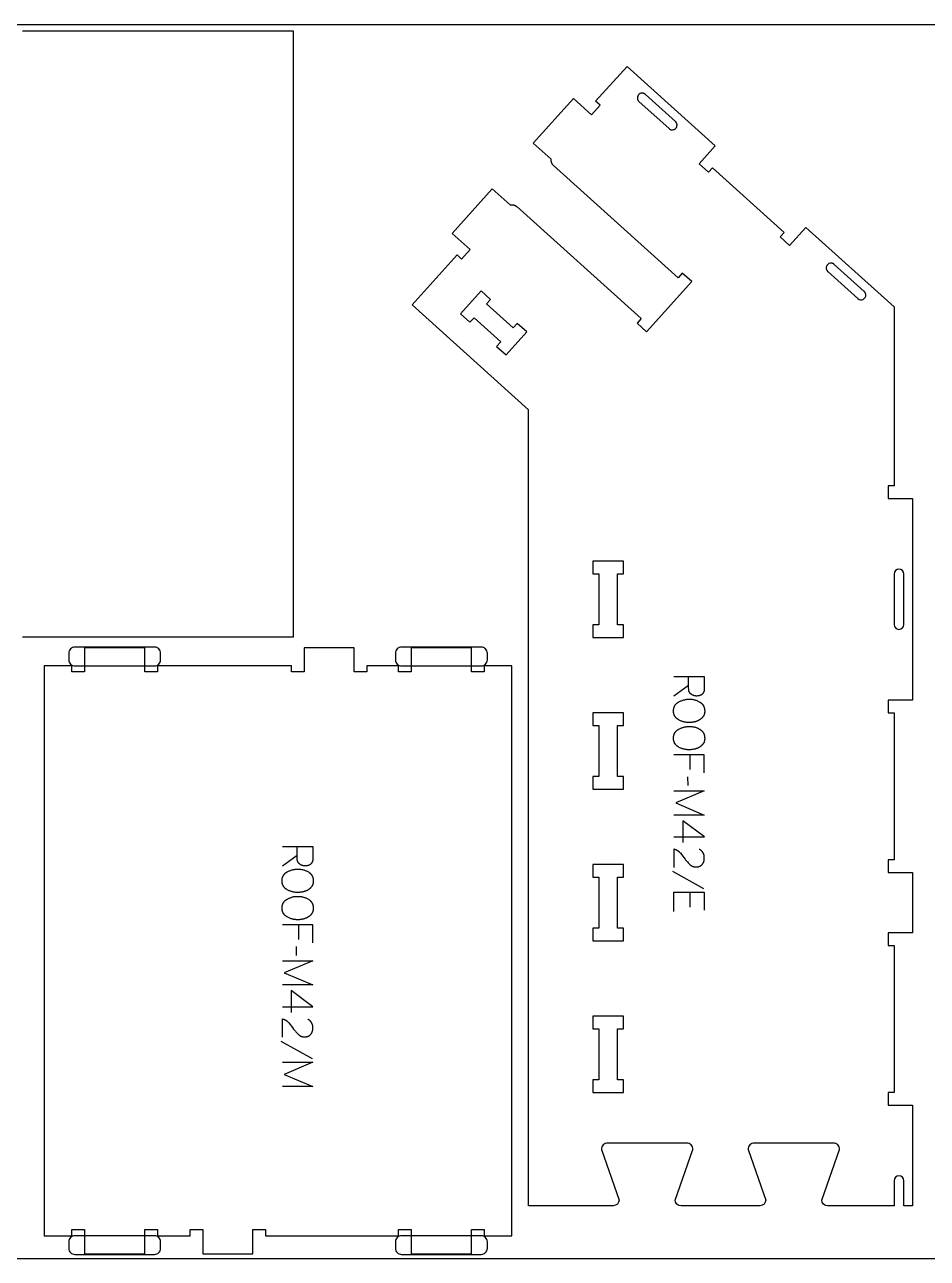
# Model space of a CAD drawing. Extents: x -10701 to -7518, y -84343 to -75479.
# Drawn here: x -8994 to -8102, y -78723 to -77503 of the extents above; entities that cross this region are included whole.
import ezdxf

# ---------------------------------------------------------------- set-up
doc = ezdxf.new("R2010")
doc.units = 0
for name, color, linetype in [('0_SHEET_SPRUCEPLY_2440X122', 1, 'CONTINUOUS'), ('1_ANYTOOL_1MMDEEP_LABELS_S', 2, 'CONTINUOUS'), ('3_ANYTOOL_CUTTHROUGH_INSID', 4, 'CONTINUOUS'), ('4_ANYTOOL_CUTTHROUGH_OUTSI', 5, 'CONTINUOUS'), ('5_ANYTOOL_HALF_MILL_9MM_IN', 3, 'CONTINUOUS')]:
    doc.layers.add(name, color=color, linetype=linetype)

msp = doc.modelspace()

# ---------------------------------------------------------------- linework, layer by layer
at = {"layer": '0_SHEET_SPRUCEPLY_2440X122'}
msp.add_lwpolyline([(-10329.7, -77503), (-10329.7, -78723), (-7889.7, -78723), (-7889.7, -77503)], close=True, dxfattribs=at)
at = {"layer": '1_ANYTOOL_1MMDEEP_LABELS_S'}
for points in [[(-8352.1, -78147.5), (-8322.1, -78147.5), (-8322.1, -78158.9), (-8322.1, -78159.4), (-8322.1, -78159.9), (-8322.1, -78160.1), (-8322.1, -78160.3), (-8322.1, -78160.5), (-8322.2, -78160.8), (-8322.2, -78161), (-8322.2, -78161.2), (-8322.3, -78161.4), (-8322.3, -78161.6), (-8322.4, -78161.8), (-8322.4, -78162), (-8322.5, -78162.2), (-8322.5, -78162.4), (-8322.6, -78162.6), (-8322.7, -78162.8), (-8322.7, -78162.9), (-8322.8, -78163.1), (-8322.9, -78163.3), (-8323, -78163.4), (-8323.1, -78163.6), (-8323.2, -78163.8), (-8323.3, -78163.9), (-8323.3, -78164.1), (-8323.5, -78164.2), (-8323.6, -78164.3), (-8323.7, -78164.5), (-8323.8, -78164.6), (-8323.9, -78164.8), (-8324, -78164.9), (-8324.1, -78165), (-8324.3, -78165.1), (-8324.4, -78165.2), (-8324.5, -78165.3), (-8324.7, -78165.5), (-8324.8, -78165.6), (-8325, -78165.7), (-8325.1, -78165.7), (-8325.3, -78165.8), (-8325.4, -78165.9), (-8325.6, -78166), (-8325.8, -78166.1), (-8325.9, -78166.2), (-8326.1, -78166.2), (-8326.3, -78166.3), (-8326.5, -78166.4), (-8326.7, -78166.4), (-8326.8, -78166.5), (-8327, -78166.5), (-8327.2, -78166.6), (-8327.4, -78166.6), (-8327.6, -78166.7), (-8327.8, -78166.7), (-8328.1, -78166.7), (-8328.3, -78166.8), (-8328.5, -78166.8), (-8328.7, -78166.8), (-8328.9, -78166.8), (-8329.4, -78166.9), (-8329.9, -78166.9), (-8330.1, -78166.9), (-8330.3, -78166.9), (-8330.4, -78166.9), (-8330.6, -78166.8), (-8330.8, -78166.8), (-8330.9, -78166.8), (-8331.1, -78166.8), (-8331.3, -78166.8), (-8331.5, -78166.7), (-8331.6, -78166.7), (-8331.8, -78166.7), (-8332, -78166.6), (-8332.1, -78166.6), (-8332.3, -78166.5), (-8332.4, -78166.5), (-8332.6, -78166.4), (-8332.8, -78166.4), (-8332.9, -78166.3), (-8333.1, -78166.2), (-8333.3, -78166.2), (-8333.4, -78166.1), (-8333.6, -78166), (-8333.7, -78166), (-8333.9, -78165.9), (-8334, -78165.8), (-8334.2, -78165.7), (-8334.3, -78165.6), (-8334.5, -78165.5), (-8334.6, -78165.4), (-8334.8, -78165.3), (-8334.9, -78165.2), (-8335.1, -78165.1), (-8335.2, -78165), (-8335.4, -78164.9), (-8335.5, -78164.7), (-8335.6, -78164.6), (-8335.8, -78164.5), (-8335.9, -78164.4), (-8336, -78164.3), (-8336.1, -78164.1), (-8336.2, -78164), (-8336.3, -78163.9), (-8336.4, -78163.7), (-8336.5, -78163.6), (-8336.6, -78163.4), (-8336.7, -78163.3), (-8336.8, -78163.2), (-8336.9, -78163), (-8336.9, -78162.9), (-8337, -78162.7), (-8337.1, -78162.5), (-8337.1, -78162.4), (-8337.2, -78162.2), (-8337.3, -78162.1), (-8337.3, -78161.9), (-8337.3, -78161.7), (-8337.4, -78161.6), (-8337.4, -78161.4), (-8337.4, -78161.2), (-8337.5, -78161), (-8337.5, -78160.9), (-8337.5, -78160.7), (-8337.5, -78160.5), (-8337.6, -78158.6), (-8337.6, -78156.5), (-8337.6, -78147.6)], [(-8337.6, -78156.5), (-8352.1, -78167)], [(-8322.1, -78242.8), (-8322.1, -78225.2), (-8352.1, -78225.2)], [(-8336, -78239.6), (-8336, -78225.2)], [(-8338.2, -78255.5), (-8338.3, -78246.7)], [(-8352.1, -78260.6), (-8322.1, -78260.6), (-8350.4, -78272.6), (-8322.2, -78284.6), (-8352.1, -78284.6)], [(-8352.1, -78306.2), (-8322, -78306.2), (-8343.4, -78290.2)], [(-8343.4, -78290.2), (-8343.4, -78311.9)], [(-8739.1, -78315.6), (-8709.1, -78315.6), (-8709.1, -78326.9), (-8709.1, -78327.4), (-8709.1, -78327.9), (-8709.1, -78328.1), (-8709.1, -78328.4), (-8709.2, -78328.6), (-8709.2, -78328.8), (-8709.2, -78329), (-8709.3, -78329.2), (-8709.3, -78329.4), (-8709.3, -78329.7), (-8709.4, -78329.9), (-8709.4, -78330), (-8709.5, -78330.2), (-8709.6, -78330.4), (-8709.6, -78330.6), (-8709.7, -78330.8), (-8709.8, -78331), (-8709.8, -78331.1), (-8709.9, -78331.3), (-8710, -78331.5), (-8710.1, -78331.6), (-8710.2, -78331.8), (-8710.3, -78332), (-8710.4, -78332.1), (-8710.5, -78332.3), (-8710.6, -78332.4), (-8710.7, -78332.5), (-8710.8, -78332.7), (-8710.9, -78332.8), (-8711, -78332.9), (-8711.1, -78333), (-8711.3, -78333.2), (-8711.4, -78333.3), (-8711.5, -78333.4), (-8711.7, -78333.5), (-8711.8, -78333.6), (-8712, -78333.7), (-8712.1, -78333.8), (-8712.3, -78333.9), (-8712.4, -78334), (-8712.6, -78334.1), (-8712.8, -78334.1), (-8712.9, -78334.2), (-8713.1, -78334.3), (-8713.3, -78334.4), (-8713.5, -78334.4), (-8713.7, -78334.5), (-8713.8, -78334.5), (-8714, -78334.6), (-8714.2, -78334.6), (-8714.4, -78334.7), (-8714.6, -78334.7), (-8714.9, -78334.8), (-8715.1, -78334.8), (-8715.3, -78334.8), (-8715.5, -78334.8), (-8715.7, -78334.9), (-8716, -78334.9), (-8716.4, -78334.9), (-8716.9, -78334.9), (-8717.1, -78334.9), (-8717.3, -78334.9), (-8717.4, -78334.9), (-8717.6, -78334.9), (-8717.8, -78334.9), (-8717.9, -78334.9), (-8718.1, -78334.8), (-8718.3, -78334.8), (-8718.5, -78334.8), (-8718.6, -78334.7), (-8718.8, -78334.7), (-8719, -78334.7), (-8719.1, -78334.6), (-8719.3, -78334.6), (-8719.5, -78334.5), (-8719.6, -78334.5), (-8719.8, -78334.4), (-8719.9, -78334.4), (-8720.1, -78334.3), (-8720.3, -78334.2), (-8720.4, -78334.1), (-8720.6, -78334.1), (-8720.7, -78334), (-8720.9, -78333.9), (-8721, -78333.8), (-8721.2, -78333.7), (-8721.3, -78333.6), (-8721.5, -78333.6), (-8721.6, -78333.5), (-8721.8, -78333.4), (-8721.9, -78333.2), (-8722.1, -78333.1), (-8722.2, -78333), (-8722.4, -78332.9), (-8722.5, -78332.8), (-8722.6, -78332.7), (-8722.8, -78332.6), (-8722.9, -78332.4), (-8723, -78332.3), (-8723.1, -78332.2), (-8723.2, -78332), (-8723.3, -78331.9), (-8723.4, -78331.8), (-8723.5, -78331.6), (-8723.6, -78331.5), (-8723.7, -78331.3), (-8723.8, -78331.2), (-8723.9, -78331.1), (-8724, -78330.9), (-8724, -78330.7), (-8724.1, -78330.6), (-8724.1, -78330.4), (-8724.2, -78330.3), (-8724.3, -78330.1), (-8724.3, -78329.9), (-8724.3, -78329.8), (-8724.4, -78329.6), (-8724.4, -78329.4), (-8724.5, -78329.3), (-8724.5, -78329.1), (-8724.5, -78328.9), (-8724.5, -78328.7), (-8724.5, -78328.5), (-8724.6, -78326.6), (-8724.6, -78324.6), (-8724.6, -78315.6)], [(-8352, -78336.4), (-8352, -78318.1), (-8351.5, -78318.2), (-8351.3, -78318.3), (-8351.1, -78318.4), (-8350.8, -78318.5), (-8350.6, -78318.6), (-8350.4, -78318.6), (-8350.2, -78318.7), (-8350, -78318.8), (-8349.8, -78318.9), (-8349.6, -78319.1), (-8349.4, -78319.2), (-8349.2, -78319.3), (-8349, -78319.4), (-8348.8, -78319.5), (-8348.6, -78319.6), (-8348.4, -78319.8), (-8348.2, -78319.9), (-8348, -78320), (-8347.8, -78320.2), (-8347.7, -78320.3), (-8347.5, -78320.5), (-8347.3, -78320.6), (-8347.1, -78320.8), (-8347, -78320.9), (-8346.8, -78321.1), (-8346.6, -78321.2), (-8346.5, -78321.4), (-8346.3, -78321.6), (-8346.1, -78321.8), (-8345.8, -78322.1), (-8344.6, -78323.6), (-8343.4, -78325.1), (-8342.3, -78326.6), (-8341.1, -78328.1), (-8340.6, -78328.9), (-8340, -78329.6), (-8339.4, -78330.3), (-8338.8, -78331), (-8338.2, -78331.7), (-8337.6, -78332.3), (-8337, -78332.9), (-8336.4, -78333.5), (-8336.3, -78333.7), (-8336.1, -78333.8), (-8335.9, -78334), (-8335.8, -78334.1), (-8335.6, -78334.2), (-8335.4, -78334.3), (-8335.3, -78334.5), (-8335.1, -78334.6), (-8334.9, -78334.7), (-8334.7, -78334.8), (-8334.6, -78334.9), (-8334.4, -78335), (-8334.2, -78335.1), (-8334, -78335.2), (-8333.8, -78335.2), (-8333.6, -78335.3), (-8333.4, -78335.4), (-8333.3, -78335.4), (-8333.1, -78335.5), (-8332.9, -78335.6), (-8332.7, -78335.6), (-8332.4, -78335.7), (-8332.2, -78335.7), (-8332, -78335.8), (-8331.8, -78335.8), (-8331.6, -78335.8), (-8331.4, -78335.8), (-8331.2, -78335.9), (-8331, -78335.9), (-8330.7, -78335.9), (-8330.5, -78335.9), (-8330.3, -78335.9), (-8330, -78335.9), (-8329.8, -78335.9), (-8329.5, -78335.9), (-8329.3, -78335.9), (-8329.1, -78335.8), (-8328.8, -78335.8), (-8328.6, -78335.8), (-8328.4, -78335.7), (-8328.2, -78335.7), (-8328, -78335.7), (-8327.7, -78335.6), (-8327.5, -78335.5), (-8327.3, -78335.5), (-8327.1, -78335.4), (-8326.9, -78335.3), (-8326.7, -78335.3), (-8326.5, -78335.2), (-8326.4, -78335.1), (-8326.2, -78335), (-8326, -78334.9), (-8325.8, -78334.8), (-8325.7, -78334.7), (-8325.5, -78334.6), (-8325.3, -78334.5), (-8325.2, -78334.4), (-8325, -78334.2), (-8324.9, -78334.1), (-8324.7, -78334), (-8324.6, -78333.8), (-8324.4, -78333.7), (-8324.3, -78333.5), (-8324.2, -78333.4), (-8324, -78333.2), (-8323.9, -78333), (-8323.8, -78332.9), (-8323.7, -78332.7), (-8323.6, -78332.5), (-8323.4, -78332.4), (-8323.3, -78332.2), (-8323.2, -78332), (-8323.1, -78331.8), (-8323, -78331.7), (-8323, -78331.5), (-8322.9, -78331.3), (-8322.8, -78331.1), (-8322.7, -78330.9), (-8322.6, -78330.7), (-8322.6, -78330.5), (-8322.5, -78330.3), (-8322.5, -78330.1), (-8322.4, -78329.9), (-8322.4, -78329.7), (-8322.3, -78329.5), (-8322.3, -78329.3), (-8322.2, -78329), (-8322.2, -78328.8), (-8322.2, -78328.6), (-8322.1, -78328.4), (-8322.1, -78328.2), (-8322.1, -78327.9), (-8322.1, -78327.7), (-8322.1, -78327.5), (-8322.1, -78327), (-8322.1, -78326.6), (-8322.1, -78326.3), (-8322.1, -78325.9), (-8322.1, -78325.6), (-8322.2, -78325.2), (-8322.2, -78324.9), (-8322.3, -78324.6), (-8322.4, -78324.2), (-8322.5, -78323.9), (-8322.5, -78323.8), (-8322.6, -78323.6), (-8322.6, -78323.5), (-8322.7, -78323.3), (-8322.7, -78323.2), (-8322.8, -78323), (-8322.8, -78322.9), (-8322.9, -78322.7), (-8323, -78322.6), (-8323, -78322.4), (-8323.1, -78322.3), (-8323.2, -78322.2), (-8323.3, -78322), (-8323.3, -78321.9), (-8323.4, -78321.8), (-8323.5, -78321.6), (-8323.6, -78321.5), (-8323.7, -78321.4), (-8323.8, -78321.3), (-8323.9, -78321.1), (-8323.9, -78321), (-8324, -78320.9), (-8324.1, -78320.8), (-8324.3, -78320.7), (-8324.4, -78320.5), (-8324.5, -78320.4), (-8324.6, -78320.3), (-8324.7, -78320.2), (-8324.8, -78320.1), (-8324.9, -78320), (-8325, -78319.9), (-8325.2, -78319.8), (-8325.4, -78319.6), (-8325.7, -78319.4), (-8326, -78319.2), (-8326.2, -78319), (-8326.5, -78318.8), (-8326.8, -78318.7), (-8327.2, -78318.5)], [(-8724.6, -78324.6), (-8739.1, -78335)], [(-8322.5, -78357.6), (-8353.3, -78340.4)], [(-8352.1, -78380), (-8352.1, -78361), (-8322.1, -78361), (-8322.1, -78378.8)], [(-8336, -78375.7), (-8336, -78361)], [(-8709.1, -78410.9), (-8709.1, -78393.2), (-8739.1, -78393.2)], [(-8723, -78407.7), (-8723, -78393.2)], [(-8725.2, -78423.5), (-8725.3, -78414.7)], [(-8739.1, -78428.6), (-8709.1, -78428.6), (-8737.4, -78440.6), (-8709.2, -78452.6), (-8739.1, -78452.6)], [(-8739.1, -78474.2), (-8709, -78474.2), (-8730.4, -78458.2)], [(-8730.4, -78458.2), (-8730.4, -78480)], [(-8739, -78504.4), (-8739, -78486.1), (-8738.5, -78486.3), (-8738.3, -78486.3), (-8738.1, -78486.4), (-8737.9, -78486.5), (-8737.6, -78486.6), (-8737.4, -78486.7), (-8737.2, -78486.8), (-8737, -78486.9), (-8736.8, -78487), (-8736.6, -78487.1), (-8736.4, -78487.2), (-8736.2, -78487.3), (-8736, -78487.4), (-8735.8, -78487.6), (-8735.6, -78487.7), (-8735.4, -78487.8), (-8735.2, -78487.9), (-8735, -78488.1), (-8734.8, -78488.2), (-8734.7, -78488.4), (-8734.5, -78488.5), (-8734.3, -78488.7), (-8734.1, -78488.8), (-8734, -78489), (-8733.8, -78489.1), (-8733.6, -78489.3), (-8733.5, -78489.5), (-8733.3, -78489.6), (-8733.1, -78489.8), (-8732.8, -78490.2), (-8731.6, -78491.6), (-8730.4, -78493.1), (-8729.3, -78494.6), (-8728.1, -78496.2), (-8727.6, -78496.9), (-8727, -78497.7), (-8726.4, -78498.4), (-8725.8, -78499.1), (-8725.2, -78499.7), (-8724.6, -78500.4), (-8724, -78501), (-8723.4, -78501.6), (-8723.3, -78501.7), (-8723.1, -78501.9), (-8722.9, -78502), (-8722.8, -78502.1), (-8722.6, -78502.3), (-8722.4, -78502.4), (-8722.3, -78502.5), (-8722.1, -78502.6), (-8721.9, -78502.7), (-8721.8, -78502.8), (-8721.6, -78502.9), (-8721.4, -78503), (-8721.2, -78503.1), (-8721, -78503.2), (-8720.8, -78503.3), (-8720.6, -78503.4), (-8720.5, -78503.4), (-8720.3, -78503.5), (-8720.1, -78503.6), (-8719.9, -78503.6), (-8719.7, -78503.7), (-8719.5, -78503.7), (-8719.2, -78503.8), (-8719, -78503.8), (-8718.8, -78503.8), (-8718.6, -78503.9), (-8718.4, -78503.9), (-8718.2, -78503.9), (-8718, -78503.9), (-8717.7, -78503.9), (-8717.5, -78503.9), (-8717.3, -78503.9), (-8717, -78503.9), (-8716.8, -78503.9), (-8716.6, -78503.9), (-8716.3, -78503.9), (-8716.1, -78503.9), (-8715.8, -78503.9), (-8715.6, -78503.8), (-8715.4, -78503.8), (-8715.2, -78503.7), (-8715, -78503.7), (-8714.7, -78503.6), (-8714.5, -78503.6), (-8714.3, -78503.5), (-8714.1, -78503.5), (-8713.9, -78503.4), (-8713.7, -78503.3), (-8713.6, -78503.2), (-8713.4, -78503.1), (-8713.2, -78503.1), (-8713, -78503), (-8712.8, -78502.9), (-8712.7, -78502.7), (-8712.5, -78502.6), (-8712.3, -78502.5), (-8712.2, -78502.4), (-8712, -78502.3), (-8711.9, -78502.1), (-8711.7, -78502), (-8711.6, -78501.9), (-8711.4, -78501.7), (-8711.3, -78501.6), (-8711.2, -78501.4), (-8711, -78501.3), (-8710.9, -78501.1), (-8710.8, -78500.9), (-8710.7, -78500.8), (-8710.6, -78500.6), (-8710.4, -78500.4), (-8710.3, -78500.2), (-8710.2, -78500.1), (-8710.1, -78499.9), (-8710.1, -78499.7), (-8710, -78499.5), (-8709.9, -78499.3), (-8709.8, -78499.1), (-8709.7, -78498.9), (-8709.7, -78498.8), (-8709.6, -78498.6), (-8709.5, -78498.4), (-8709.5, -78498.2), (-8709.4, -78497.9), (-8709.4, -78497.7), (-8709.3, -78497.5), (-8709.3, -78497.3), (-8709.2, -78497.1), (-8709.2, -78496.9), (-8709.2, -78496.7), (-8709.1, -78496.4), (-8709.1, -78496.2), (-8709.1, -78496), (-8709.1, -78495.7), (-8709.1, -78495.5), (-8709.1, -78495), (-8709.1, -78494.7), (-8709.1, -78494.3), (-8709.1, -78493.9), (-8709.1, -78493.6), (-8709.2, -78493.3), (-8709.2, -78492.9), (-8709.3, -78492.6), (-8709.4, -78492.3), (-8709.5, -78492), (-8709.5, -78491.8), (-8709.6, -78491.7), (-8709.6, -78491.5), (-8709.7, -78491.4), (-8709.7, -78491.2), (-8709.8, -78491.1), (-8709.8, -78490.9), (-8709.9, -78490.8), (-8710, -78490.6), (-8710, -78490.5), (-8710.1, -78490.4), (-8710.2, -78490.2), (-8710.3, -78490.1), (-8710.3, -78490), (-8710.4, -78489.8), (-8710.5, -78489.7), (-8710.6, -78489.6), (-8710.7, -78489.4), (-8710.8, -78489.3), (-8710.9, -78489.2), (-8711, -78489.1), (-8711.1, -78488.9), (-8711.2, -78488.8), (-8711.3, -78488.7), (-8711.4, -78488.6), (-8711.5, -78488.5), (-8711.6, -78488.4), (-8711.7, -78488.3), (-8711.8, -78488.1), (-8711.9, -78488), (-8712.1, -78487.9), (-8712.2, -78487.8), (-8712.4, -78487.6), (-8712.7, -78487.4), (-8713, -78487.2), (-8713.3, -78487.1), (-8713.5, -78486.9), (-8713.8, -78486.7), (-8714.2, -78486.5)], [(-8709.5, -78525.6), (-8740.3, -78508.4)], [(-8739.1, -78529.1), (-8709.1, -78529.1), (-8737.4, -78541.1), (-8709.2, -78553.1), (-8739.1, -78553.1)]]:
    msp.add_lwpolyline(points, dxfattribs=at)
for points in [[(-8321.7, -78182), (-8321.7, -78182.4), (-8321.7, -78182.7), (-8321.8, -78183.1), (-8321.8, -78183.4), (-8321.8, -78183.6), (-8321.9, -78183.8), (-8321.9, -78184), (-8321.9, -78184.1), (-8322, -78184.3), (-8322, -78184.5), (-8322, -78184.6), (-8322.1, -78184.8), (-8322.1, -78184.9), (-8322.2, -78185.1), (-8322.2, -78185.2), (-8322.3, -78185.4), (-8322.3, -78185.5), (-8322.4, -78185.7), (-8322.5, -78185.8), (-8322.5, -78186), (-8322.6, -78186.1), (-8322.7, -78186.3), (-8322.8, -78186.4), (-8322.8, -78186.6), (-8322.9, -78186.7), (-8323, -78186.8), (-8323.1, -78187), (-8323.2, -78187.1), (-8323.4, -78187.4), (-8323.6, -78187.6), (-8323.8, -78187.9), (-8324, -78188.1), (-8324.2, -78188.3), (-8324.4, -78188.6), (-8324.6, -78188.8), (-8324.9, -78189), (-8325.1, -78189.2), (-8325.3, -78189.4), (-8325.6, -78189.6), (-8325.9, -78189.8), (-8326.1, -78190), (-8326.4, -78190.2), (-8326.7, -78190.4), (-8326.9, -78190.5), (-8327.2, -78190.7), (-8327.5, -78190.9), (-8327.8, -78191), (-8328.1, -78191.2), (-8328.4, -78191.3), (-8328.7, -78191.5), (-8329, -78191.6), (-8329.3, -78191.7), (-8329.6, -78191.8), (-8330, -78192), (-8330.3, -78192.1), (-8330.6, -78192.2), (-8330.9, -78192.3), (-8331.3, -78192.4), (-8331.6, -78192.4), (-8332, -78192.5), (-8332.6, -78192.7), (-8333.3, -78192.8), (-8334, -78192.9), (-8334.6, -78193), (-8335.3, -78193.1), (-8335.9, -78193.1), (-8336.6, -78193.1), (-8337.2, -78193.1), (-8337.9, -78193.1), (-8338.5, -78193.1), (-8339.1, -78193), (-8339.8, -78193), (-8340.4, -78192.9), (-8341.1, -78192.8), (-8341.7, -78192.6), (-8342.3, -78192.4), (-8343, -78192.3), (-8343.6, -78192.1), (-8344.2, -78191.8), (-8344.9, -78191.6), (-8345.5, -78191.3), (-8346.2, -78191), (-8346.8, -78190.7), (-8347.4, -78190.4), (-8347.7, -78190.2), (-8348, -78190), (-8348.3, -78189.8), (-8348.6, -78189.6), (-8348.9, -78189.4), (-8349.2, -78189.2), (-8349.4, -78189), (-8349.7, -78188.8), (-8349.8, -78188.7), (-8349.9, -78188.6), (-8350, -78188.5), (-8350.1, -78188.3), (-8350.2, -78188.2), (-8350.3, -78188.1), (-8350.4, -78188), (-8350.5, -78187.9), (-8350.6, -78187.7), (-8350.7, -78187.6), (-8350.8, -78187.5), (-8350.9, -78187.3), (-8351, -78187.2), (-8351.1, -78187.1), (-8351.2, -78186.9), (-8351.3, -78186.8), (-8351.3, -78186.7), (-8351.4, -78186.5), (-8351.5, -78186.4), (-8351.6, -78186.3), (-8351.6, -78186.1), (-8351.7, -78186), (-8351.7, -78185.8), (-8351.8, -78185.7), (-8351.9, -78185.5), (-8351.9, -78185.4), (-8352, -78185.2), (-8352, -78185.1), (-8352.1, -78184.8), (-8352.2, -78184.4), (-8352.3, -78184.1), (-8352.3, -78183.8), (-8352.4, -78183.4), (-8352.4, -78183.1), (-8352.5, -78182.7), (-8352.5, -78182.4), (-8352.5, -78182), (-8352.5, -78181.7), (-8352.5, -78181.3), (-8352.5, -78180.9), (-8352.5, -78180.5), (-8352.4, -78180.2), (-8352.4, -78179.8), (-8352.3, -78179.5), (-8352.3, -78179.1), (-8352.2, -78178.8), (-8352.1, -78178.5), (-8352, -78178.1), (-8352, -78178), (-8351.9, -78177.8), (-8351.9, -78177.7), (-8351.8, -78177.5), (-8351.7, -78177.4), (-8351.7, -78177.2), (-8351.6, -78177.1), (-8351.5, -78176.9), (-8351.5, -78176.8), (-8351.4, -78176.6), (-8351.3, -78176.5), (-8351.2, -78176.3), (-8351.1, -78176.2), (-8351.1, -78176.1), (-8351, -78175.9), (-8350.9, -78175.8), (-8350.8, -78175.7), (-8350.7, -78175.5), (-8350.6, -78175.4), (-8350.5, -78175.3), (-8350.4, -78175.1), (-8350.3, -78175), (-8350.2, -78174.9), (-8350.1, -78174.8), (-8350, -78174.7), (-8349.8, -78174.5), (-8349.7, -78174.4), (-8349.6, -78174.3), (-8349.5, -78174.2), (-8349.4, -78174.1), (-8349.1, -78173.9), (-8348.8, -78173.7), (-8348.6, -78173.5), (-8348.3, -78173.3), (-8348, -78173.1), (-8347.7, -78172.9), (-8347.3, -78172.7), (-8346.7, -78172.4), (-8346, -78172.1), (-8345.4, -78171.8), (-8344.7, -78171.5), (-8344.1, -78171.3), (-8343.4, -78171), (-8342.8, -78170.8), (-8342.1, -78170.6), (-8341.5, -78170.5), (-8340.8, -78170.3), (-8340.2, -78170.2), (-8339.5, -78170.1), (-8338.9, -78170.1), (-8338.2, -78170), (-8337.6, -78170), (-8336.9, -78170), (-8336.2, -78170), (-8335.5, -78170), (-8334.9, -78170.1), (-8334.2, -78170.1), (-8333.5, -78170.2), (-8332.9, -78170.4), (-8332.2, -78170.5), (-8331.5, -78170.7), (-8330.9, -78170.9), (-8330.3, -78171.1), (-8329.6, -78171.3), (-8329, -78171.6), (-8328.4, -78171.9), (-8327.8, -78172.2), (-8327.1, -78172.5), (-8326.5, -78172.8), (-8326.2, -78173), (-8326, -78173.2), (-8325.7, -78173.4), (-8325.4, -78173.6), (-8325.1, -78173.8), (-8324.9, -78174.1), (-8324.7, -78174.3), (-8324.4, -78174.5), (-8324.3, -78174.6), (-8324.2, -78174.7), (-8324.1, -78174.9), (-8324, -78175), (-8323.9, -78175.1), (-8323.8, -78175.2), (-8323.7, -78175.4), (-8323.6, -78175.5), (-8323.5, -78175.6), (-8323.4, -78175.8), (-8323.3, -78175.9), (-8323.2, -78176), (-8323.2, -78176.2), (-8323.1, -78176.3), (-8323, -78176.4), (-8322.9, -78176.6), (-8322.8, -78176.7), (-8322.8, -78176.9), (-8322.6, -78177.2), (-8322.5, -78177.5), (-8322.4, -78177.8), (-8322.3, -78178.1), (-8322.2, -78178.4), (-8322.1, -78178.7), (-8322, -78179.1), (-8321.9, -78179.4), (-8321.9, -78179.8), (-8321.8, -78180.1), (-8321.8, -78180.5), (-8321.8, -78180.9), (-8321.7, -78181.2), (-8321.7, -78181.6)], [(-8321.7, -78209), (-8321.7, -78209.3), (-8321.7, -78209.7), (-8321.8, -78210), (-8321.8, -78210.4), (-8321.8, -78210.6), (-8321.9, -78210.7), (-8321.9, -78210.9), (-8321.9, -78211.1), (-8322, -78211.2), (-8322, -78211.4), (-8322, -78211.6), (-8322.1, -78211.7), (-8322.1, -78211.9), (-8322.2, -78212), (-8322.2, -78212.2), (-8322.3, -78212.4), (-8322.3, -78212.5), (-8322.4, -78212.7), (-8322.5, -78212.8), (-8322.5, -78212.9), (-8322.6, -78213.1), (-8322.7, -78213.2), (-8322.8, -78213.4), (-8322.8, -78213.5), (-8322.9, -78213.7), (-8323, -78213.8), (-8323.1, -78213.9), (-8323.2, -78214.1), (-8323.4, -78214.3), (-8323.6, -78214.6), (-8323.8, -78214.8), (-8324, -78215.1), (-8324.2, -78215.3), (-8324.4, -78215.5), (-8324.6, -78215.7), (-8324.9, -78216), (-8325.1, -78216.2), (-8325.3, -78216.4), (-8325.6, -78216.6), (-8325.9, -78216.8), (-8326.1, -78217), (-8326.4, -78217.2), (-8326.7, -78217.3), (-8326.9, -78217.5), (-8327.2, -78217.7), (-8327.5, -78217.8), (-8327.8, -78218), (-8328.1, -78218.1), (-8328.4, -78218.3), (-8328.7, -78218.4), (-8329, -78218.5), (-8329.3, -78218.7), (-8329.6, -78218.8), (-8330, -78218.9), (-8330.3, -78219), (-8330.6, -78219.1), (-8330.9, -78219.2), (-8331.3, -78219.3), (-8331.6, -78219.4), (-8332, -78219.5), (-8332.6, -78219.6), (-8333.3, -78219.7), (-8334, -78219.9), (-8334.6, -78219.9), (-8335.3, -78220), (-8335.9, -78220.1), (-8336.6, -78220.1), (-8337.2, -78220.1), (-8337.9, -78220.1), (-8338.5, -78220.1), (-8339.1, -78220), (-8339.8, -78219.9), (-8340.4, -78219.8), (-8341.1, -78219.7), (-8341.7, -78219.6), (-8342.3, -78219.4), (-8343, -78219.2), (-8343.6, -78219), (-8344.2, -78218.8), (-8344.9, -78218.5), (-8345.5, -78218.3), (-8346.2, -78218), (-8346.8, -78217.7), (-8347.4, -78217.3), (-8347.7, -78217.2), (-8348, -78217), (-8348.3, -78216.8), (-8348.6, -78216.6), (-8348.9, -78216.4), (-8349.2, -78216.2), (-8349.4, -78216), (-8349.7, -78215.8), (-8349.8, -78215.6), (-8349.9, -78215.5), (-8350, -78215.4), (-8350.1, -78215.3), (-8350.2, -78215.2), (-8350.3, -78215.1), (-8350.4, -78214.9), (-8350.5, -78214.8), (-8350.6, -78214.7), (-8350.7, -78214.6), (-8350.8, -78214.4), (-8350.9, -78214.3), (-8351, -78214.2), (-8351.1, -78214), (-8351.2, -78213.9), (-8351.3, -78213.8), (-8351.3, -78213.6), (-8351.4, -78213.5), (-8351.5, -78213.4), (-8351.6, -78213.2), (-8351.6, -78213.1), (-8351.7, -78212.9), (-8351.7, -78212.8), (-8351.8, -78212.6), (-8351.9, -78212.5), (-8351.9, -78212.3), (-8352, -78212.2), (-8352, -78212), (-8352.1, -78211.7), (-8352.2, -78211.4), (-8352.3, -78211.1), (-8352.3, -78210.7), (-8352.4, -78210.4), (-8352.4, -78210.1), (-8352.5, -78209.7), (-8352.5, -78209.3), (-8352.5, -78209), (-8352.5, -78208.6), (-8352.5, -78208.2), (-8352.5, -78207.9), (-8352.5, -78207.5), (-8352.4, -78207.1), (-8352.4, -78206.8), (-8352.3, -78206.4), (-8352.3, -78206.1), (-8352.2, -78205.7), (-8352.1, -78205.4), (-8352, -78205.1), (-8352, -78204.9), (-8351.9, -78204.8), (-8351.9, -78204.6), (-8351.8, -78204.5), (-8351.7, -78204.3), (-8351.7, -78204.2), (-8351.6, -78204), (-8351.5, -78203.9), (-8351.5, -78203.7), (-8351.4, -78203.6), (-8351.3, -78203.4), (-8351.2, -78203.3), (-8351.1, -78203.2), (-8351.1, -78203), (-8351, -78202.9), (-8350.9, -78202.7), (-8350.8, -78202.6), (-8350.7, -78202.5), (-8350.6, -78202.4), (-8350.5, -78202.2), (-8350.4, -78202.1), (-8350.3, -78202), (-8350.2, -78201.9), (-8350.1, -78201.7), (-8350, -78201.6), (-8349.8, -78201.5), (-8349.7, -78201.4), (-8349.6, -78201.3), (-8349.5, -78201.2), (-8349.4, -78201), (-8349.1, -78200.8), (-8348.8, -78200.6), (-8348.6, -78200.4), (-8348.3, -78200.2), (-8348, -78200), (-8347.7, -78199.9), (-8347.3, -78199.7), (-8346.7, -78199.3), (-8346, -78199), (-8345.4, -78198.7), (-8344.7, -78198.5), (-8344.1, -78198.2), (-8343.4, -78198), (-8342.8, -78197.8), (-8342.1, -78197.6), (-8341.5, -78197.4), (-8340.8, -78197.3), (-8340.2, -78197.2), (-8339.5, -78197.1), (-8338.9, -78197), (-8338.2, -78197), (-8337.6, -78196.9), (-8336.9, -78196.9), (-8336.2, -78196.9), (-8335.5, -78197), (-8334.9, -78197), (-8334.2, -78197.1), (-8333.5, -78197.2), (-8332.9, -78197.3), (-8332.2, -78197.5), (-8331.5, -78197.6), (-8330.9, -78197.8), (-8330.3, -78198), (-8329.6, -78198.3), (-8329, -78198.5), (-8328.4, -78198.8), (-8327.8, -78199.1), (-8327.1, -78199.5), (-8326.5, -78199.8), (-8326.2, -78200), (-8326, -78200.2), (-8325.7, -78200.4), (-8325.4, -78200.6), (-8325.1, -78200.8), (-8324.9, -78201), (-8324.7, -78201.2), (-8324.4, -78201.5), (-8324.3, -78201.6), (-8324.2, -78201.7), (-8324.1, -78201.8), (-8324, -78201.9), (-8323.9, -78202.1), (-8323.8, -78202.2), (-8323.7, -78202.3), (-8323.6, -78202.4), (-8323.5, -78202.6), (-8323.4, -78202.7), (-8323.3, -78202.8), (-8323.2, -78203), (-8323.2, -78203.1), (-8323.1, -78203.3), (-8323, -78203.4), (-8322.9, -78203.5), (-8322.8, -78203.7), (-8322.8, -78203.8), (-8322.6, -78204.1), (-8322.5, -78204.4), (-8322.4, -78204.7), (-8322.3, -78205.1), (-8322.2, -78205.4), (-8322.1, -78205.7), (-8322, -78206), (-8321.9, -78206.4), (-8321.9, -78206.7), (-8321.8, -78207.1), (-8321.8, -78207.4), (-8321.8, -78207.8), (-8321.7, -78208.2), (-8321.7, -78208.6)], [(-8708.7, -78350), (-8708.7, -78350.4), (-8708.7, -78350.8), (-8708.8, -78351.1), (-8708.8, -78351.5), (-8708.8, -78351.7), (-8708.9, -78351.8), (-8708.9, -78352), (-8708.9, -78352.2), (-8709, -78352.3), (-8709, -78352.5), (-8709, -78352.7), (-8709.1, -78352.8), (-8709.1, -78353), (-8709.2, -78353.1), (-8709.2, -78353.3), (-8709.3, -78353.4), (-8709.4, -78353.6), (-8709.4, -78353.7), (-8709.5, -78353.9), (-8709.6, -78354), (-8709.6, -78354.2), (-8709.7, -78354.3), (-8709.8, -78354.5), (-8709.9, -78354.6), (-8709.9, -78354.7), (-8710, -78354.9), (-8710.1, -78355), (-8710.2, -78355.1), (-8710.4, -78355.4), (-8710.6, -78355.7), (-8710.8, -78355.9), (-8711, -78356.1), (-8711.2, -78356.4), (-8711.4, -78356.6), (-8711.6, -78356.8), (-8711.9, -78357.1), (-8712.1, -78357.3), (-8712.4, -78357.5), (-8712.6, -78357.7), (-8712.9, -78357.9), (-8713.1, -78358.1), (-8713.4, -78358.2), (-8713.7, -78358.4), (-8713.9, -78358.6), (-8714.2, -78358.8), (-8714.5, -78358.9), (-8714.8, -78359.1), (-8715.1, -78359.2), (-8715.4, -78359.4), (-8715.7, -78359.5), (-8716, -78359.6), (-8716.3, -78359.8), (-8716.7, -78359.9), (-8717, -78360), (-8717.3, -78360.1), (-8717.6, -78360.2), (-8717.9, -78360.3), (-8718.3, -78360.4), (-8718.6, -78360.5), (-8719, -78360.6), (-8719.6, -78360.7), (-8720.3, -78360.8), (-8721, -78360.9), (-8721.7, -78361), (-8722.3, -78361.1), (-8723, -78361.1), (-8723.6, -78361.2), (-8724.2, -78361.2), (-8724.9, -78361.2), (-8725.5, -78361.1), (-8726.1, -78361.1), (-8726.8, -78361), (-8727.4, -78360.9), (-8728.1, -78360.8), (-8728.7, -78360.7), (-8729.3, -78360.5), (-8730, -78360.3), (-8730.6, -78360.1), (-8731.2, -78359.9), (-8731.9, -78359.6), (-8732.5, -78359.4), (-8733.2, -78359.1), (-8733.8, -78358.8), (-8734.4, -78358.4), (-8734.7, -78358.2), (-8735.1, -78358.1), (-8735.3, -78357.9), (-8735.6, -78357.7), (-8735.9, -78357.5), (-8736.2, -78357.3), (-8736.4, -78357.1), (-8736.7, -78356.8), (-8736.8, -78356.7), (-8736.9, -78356.6), (-8737, -78356.5), (-8737.1, -78356.4), (-8737.2, -78356.3), (-8737.3, -78356.1), (-8737.4, -78356), (-8737.5, -78355.9), (-8737.6, -78355.8), (-8737.7, -78355.6), (-8737.8, -78355.5), (-8737.9, -78355.4), (-8738, -78355.3), (-8738.1, -78355.1), (-8738.2, -78355), (-8738.3, -78354.9), (-8738.3, -78354.7), (-8738.4, -78354.6), (-8738.5, -78354.4), (-8738.6, -78354.3), (-8738.6, -78354.2), (-8738.7, -78354), (-8738.8, -78353.9), (-8738.8, -78353.7), (-8738.9, -78353.6), (-8738.9, -78353.4), (-8739, -78353.3), (-8739, -78353.1), (-8739.1, -78352.8), (-8739.2, -78352.5), (-8739.3, -78352.2), (-8739.4, -78351.8), (-8739.4, -78351.5), (-8739.5, -78351.1), (-8739.5, -78350.8), (-8739.5, -78350.4), (-8739.5, -78350.1), (-8739.5, -78349.7), (-8739.5, -78349.3), (-8739.5, -78348.9), (-8739.5, -78348.6), (-8739.5, -78348.2), (-8739.4, -78347.9), (-8739.4, -78347.5), (-8739.3, -78347.2), (-8739.2, -78346.8), (-8739.1, -78346.5), (-8739, -78346.2), (-8739, -78346), (-8738.9, -78345.9), (-8738.9, -78345.7), (-8738.8, -78345.6), (-8738.7, -78345.4), (-8738.7, -78345.2), (-8738.6, -78345.1), (-8738.5, -78345), (-8738.5, -78344.8), (-8738.4, -78344.7), (-8738.3, -78344.5), (-8738.2, -78344.4), (-8738.2, -78344.2), (-8738.1, -78344.1), (-8738, -78344), (-8737.9, -78343.8), (-8737.8, -78343.7), (-8737.7, -78343.6), (-8737.6, -78343.4), (-8737.5, -78343.3), (-8737.4, -78343.2), (-8737.3, -78343.1), (-8737.2, -78342.9), (-8737.1, -78342.8), (-8737, -78342.7), (-8736.9, -78342.6), (-8736.7, -78342.5), (-8736.6, -78342.4), (-8736.5, -78342.2), (-8736.4, -78342.1), (-8736.1, -78341.9), (-8735.8, -78341.7), (-8735.6, -78341.5), (-8735.3, -78341.3), (-8735, -78341.1), (-8734.7, -78340.9), (-8734.3, -78340.8), (-8733.7, -78340.4), (-8733.1, -78340.1), (-8732.4, -78339.8), (-8731.8, -78339.6), (-8731.1, -78339.3), (-8730.5, -78339.1), (-8729.8, -78338.9), (-8729.2, -78338.7), (-8728.5, -78338.5), (-8727.8, -78338.4), (-8727.2, -78338.3), (-8726.5, -78338.2), (-8725.9, -78338.1), (-8725.2, -78338), (-8724.6, -78338), (-8723.9, -78338), (-8723.2, -78338), (-8722.6, -78338), (-8721.9, -78338.1), (-8721.2, -78338.2), (-8720.5, -78338.3), (-8719.9, -78338.4), (-8719.2, -78338.6), (-8718.5, -78338.7), (-8717.9, -78338.9), (-8717.3, -78339.1), (-8716.6, -78339.4), (-8716, -78339.6), (-8715.4, -78339.9), (-8714.8, -78340.2), (-8714.1, -78340.5), (-8713.5, -78340.9), (-8713.2, -78341.1), (-8713, -78341.3), (-8712.7, -78341.5), (-8712.4, -78341.7), (-8712.2, -78341.9), (-8711.9, -78342.1), (-8711.7, -78342.3), (-8711.4, -78342.6), (-8711.3, -78342.7), (-8711.2, -78342.8), (-8711.1, -78342.9), (-8711, -78343), (-8710.9, -78343.2), (-8710.8, -78343.3), (-8710.7, -78343.4), (-8710.6, -78343.5), (-8710.5, -78343.7), (-8710.4, -78343.8), (-8710.3, -78343.9), (-8710.2, -78344.1), (-8710.2, -78344.2), (-8710.1, -78344.3), (-8710, -78344.5), (-8709.9, -78344.6), (-8709.9, -78344.8), (-8709.8, -78344.9), (-8709.6, -78345.2), (-8709.5, -78345.5), (-8709.4, -78345.8), (-8709.3, -78346.1), (-8709.2, -78346.5), (-8709.1, -78346.8), (-8709, -78347.1), (-8708.9, -78347.5), (-8708.9, -78347.8), (-8708.8, -78348.2), (-8708.8, -78348.5), (-8708.8, -78348.9), (-8708.7, -78349.3), (-8708.7, -78349.7)], [(-8708.7, -78377), (-8708.7, -78377.4), (-8708.7, -78377.7), (-8708.8, -78378.1), (-8708.8, -78378.4), (-8708.8, -78378.6), (-8708.9, -78378.8), (-8708.9, -78379), (-8708.9, -78379.1), (-8709, -78379.3), (-8709, -78379.5), (-8709, -78379.6), (-8709.1, -78379.8), (-8709.1, -78379.9), (-8709.2, -78380.1), (-8709.2, -78380.2), (-8709.3, -78380.4), (-8709.4, -78380.6), (-8709.4, -78380.7), (-8709.5, -78380.8), (-8709.6, -78381), (-8709.6, -78381.1), (-8709.7, -78381.3), (-8709.8, -78381.4), (-8709.9, -78381.6), (-8709.9, -78381.7), (-8710, -78381.8), (-8710.1, -78382), (-8710.2, -78382.1), (-8710.4, -78382.4), (-8710.6, -78382.6), (-8710.8, -78382.9), (-8711, -78383.1), (-8711.2, -78383.3), (-8711.4, -78383.6), (-8711.6, -78383.8), (-8711.9, -78384), (-8712.1, -78384.2), (-8712.4, -78384.4), (-8712.6, -78384.6), (-8712.9, -78384.8), (-8713.1, -78385), (-8713.4, -78385.2), (-8713.7, -78385.4), (-8713.9, -78385.6), (-8714.2, -78385.7), (-8714.5, -78385.9), (-8714.8, -78386), (-8715.1, -78386.2), (-8715.4, -78386.3), (-8715.7, -78386.5), (-8716, -78386.6), (-8716.3, -78386.7), (-8716.7, -78386.8), (-8717, -78387), (-8717.3, -78387.1), (-8717.6, -78387.2), (-8717.9, -78387.3), (-8718.3, -78387.4), (-8718.6, -78387.4), (-8719, -78387.5), (-8719.6, -78387.7), (-8720.3, -78387.8), (-8721, -78387.9), (-8721.7, -78388), (-8722.3, -78388.1), (-8723, -78388.1), (-8723.6, -78388.1), (-8724.2, -78388.1), (-8724.9, -78388.1), (-8725.5, -78388.1), (-8726.1, -78388), (-8726.8, -78388), (-8727.4, -78387.9), (-8728.1, -78387.8), (-8728.7, -78387.6), (-8729.3, -78387.5), (-8730, -78387.3), (-8730.6, -78387.1), (-8731.2, -78386.8), (-8731.9, -78386.6), (-8732.5, -78386.3), (-8733.2, -78386), (-8733.8, -78385.7), (-8734.4, -78385.4), (-8734.7, -78385.2), (-8735.1, -78385), (-8735.3, -78384.8), (-8735.6, -78384.6), (-8735.9, -78384.4), (-8736.2, -78384.2), (-8736.4, -78384), (-8736.7, -78383.8), (-8736.8, -78383.7), (-8736.9, -78383.6), (-8737, -78383.5), (-8737.1, -78383.3), (-8737.2, -78383.2), (-8737.3, -78383.1), (-8737.4, -78383), (-8737.5, -78382.9), (-8737.6, -78382.7), (-8737.7, -78382.6), (-8737.8, -78382.5), (-8737.9, -78382.3), (-8738, -78382.2), (-8738.1, -78382.1), (-8738.2, -78382), (-8738.3, -78381.8), (-8738.3, -78381.7), (-8738.4, -78381.5), (-8738.5, -78381.4), (-8738.6, -78381.3), (-8738.6, -78381.1), (-8738.7, -78381), (-8738.8, -78380.8), (-8738.8, -78380.7), (-8738.9, -78380.5), (-8738.9, -78380.4), (-8739, -78380.2), (-8739, -78380.1), (-8739.1, -78379.8), (-8739.2, -78379.4), (-8739.3, -78379.1), (-8739.4, -78378.8), (-8739.4, -78378.4), (-8739.5, -78378.1), (-8739.5, -78377.7), (-8739.5, -78377.4), (-8739.5, -78377), (-8739.5, -78376.7), (-8739.5, -78376.3), (-8739.5, -78375.9), (-8739.5, -78375.5), (-8739.5, -78375.2), (-8739.4, -78374.8), (-8739.4, -78374.5), (-8739.3, -78374.1), (-8739.2, -78373.8), (-8739.1, -78373.5), (-8739, -78373.1), (-8739, -78373), (-8738.9, -78372.8), (-8738.9, -78372.7), (-8738.8, -78372.5), (-8738.7, -78372.4), (-8738.7, -78372.2), (-8738.6, -78372.1), (-8738.5, -78371.9), (-8738.5, -78371.8), (-8738.4, -78371.6), (-8738.3, -78371.5), (-8738.2, -78371.3), (-8738.2, -78371.2), (-8738.1, -78371.1), (-8738, -78370.9), (-8737.9, -78370.8), (-8737.8, -78370.7), (-8737.7, -78370.5), (-8737.6, -78370.4), (-8737.5, -78370.3), (-8737.4, -78370.1), (-8737.3, -78370), (-8737.2, -78369.9), (-8737.1, -78369.8), (-8737, -78369.7), (-8736.9, -78369.5), (-8736.7, -78369.4), (-8736.6, -78369.3), (-8736.5, -78369.2), (-8736.4, -78369.1), (-8736.1, -78368.9), (-8735.8, -78368.7), (-8735.6, -78368.5), (-8735.3, -78368.3), (-8735, -78368.1), (-8734.7, -78367.9), (-8734.3, -78367.7), (-8733.7, -78367.4), (-8733.1, -78367.1), (-8732.4, -78366.8), (-8731.8, -78366.5), (-8731.1, -78366.3), (-8730.5, -78366), (-8729.8, -78365.8), (-8729.2, -78365.6), (-8728.5, -78365.5), (-8727.8, -78365.3), (-8727.2, -78365.2), (-8726.5, -78365.1), (-8725.9, -78365.1), (-8725.2, -78365), (-8724.6, -78365), (-8723.9, -78365), (-8723.2, -78365), (-8722.6, -78365), (-8721.9, -78365.1), (-8721.2, -78365.1), (-8720.5, -78365.2), (-8719.9, -78365.4), (-8719.2, -78365.5), (-8718.5, -78365.7), (-8717.9, -78365.9), (-8717.3, -78366.1), (-8716.6, -78366.3), (-8716, -78366.6), (-8715.4, -78366.9), (-8714.8, -78367.2), (-8714.1, -78367.5), (-8713.5, -78367.9), (-8713.2, -78368), (-8713, -78368.2), (-8712.7, -78368.4), (-8712.4, -78368.6), (-8712.2, -78368.8), (-8711.9, -78369.1), (-8711.7, -78369.3), (-8711.4, -78369.5), (-8711.3, -78369.6), (-8711.2, -78369.7), (-8711.1, -78369.9), (-8711, -78370), (-8710.9, -78370.1), (-8710.8, -78370.2), (-8710.7, -78370.4), (-8710.6, -78370.5), (-8710.5, -78370.6), (-8710.4, -78370.8), (-8710.3, -78370.9), (-8710.2, -78371), (-8710.2, -78371.2), (-8710.1, -78371.3), (-8710, -78371.4), (-8709.9, -78371.6), (-8709.9, -78371.7), (-8709.8, -78371.9), (-8709.6, -78372.2), (-8709.5, -78372.5), (-8709.4, -78372.8), (-8709.3, -78373.1), (-8709.2, -78373.4), (-8709.1, -78373.7), (-8709, -78374.1), (-8708.9, -78374.4), (-8708.9, -78374.8), (-8708.8, -78375.1), (-8708.8, -78375.5), (-8708.8, -78375.9), (-8708.7, -78376.2), (-8708.7, -78376.6)]]:
    msp.add_lwpolyline(points, close=True, dxfattribs=at)
at = {"layer": '3_ANYTOOL_CUTTHROUGH_INSID', "color": 4}
for points in [[(-8380.4, -77571.9), (-8380.5, -77571.8), (-8380.6, -77571.8), (-8380.7, -77571.7), (-8380.8, -77571.6), (-8380.9, -77571.6), (-8381, -77571.5), (-8381.1, -77571.4), (-8381.2, -77571.4), (-8381.3, -77571.3), (-8381.4, -77571.2), (-8381.5, -77571.2), (-8381.6, -77571.1), (-8381.7, -77571.1), (-8381.8, -77571), (-8381.9, -77571), (-8382, -77571), (-8382.1, -77570.9), (-8382.2, -77570.9), (-8382.3, -77570.9), (-8382.5, -77570.8), (-8382.6, -77570.8), (-8382.7, -77570.8), (-8382.8, -77570.8), (-8382.9, -77570.7), (-8383, -77570.7), (-8383.1, -77570.7), (-8383.3, -77570.7), (-8383.4, -77570.7), (-8383.5, -77570.7), (-8383.6, -77570.7), (-8383.7, -77570.7), (-8383.8, -77570.7, 0.198912), (-8387.1, -77572.3, 0.198912), (-8388.3, -77575.7, 0.198912), (-8386.8, -77579), (-8357, -77605.7), (-8357, -77605.8), (-8356.9, -77605.9), (-8356.8, -77606), (-8356.7, -77606), (-8356.6, -77606.1), (-8356.5, -77606.2), (-8356.4, -77606.2), (-8356.3, -77606.3), (-8356.2, -77606.3), (-8356.1, -77606.4), (-8356, -77606.4), (-8355.9, -77606.5), (-8355.8, -77606.5), (-8355.7, -77606.6), (-8355.6, -77606.6), (-8355.4, -77606.7), (-8355.3, -77606.7), (-8355.2, -77606.8), (-8355.1, -77606.8), (-8355, -77606.8), (-8354.9, -77606.8), (-8354.8, -77606.9), (-8354.7, -77606.9), (-8354.5, -77606.9), (-8354.4, -77606.9), (-8354.3, -77606.9), (-8354.2, -77606.9), (-8354.1, -77606.9), (-8354, -77607), (-8353.8, -77607), (-8353.7, -77607), (-8353.6, -77606.9, 0.198913), (-8350.3, -77605.4, 0.198913), (-8349.1, -77602), (-8349.1, -77601.8), (-8349.1, -77601.7), (-8349.1, -77601.6), (-8349.2, -77601.5), (-8349.2, -77601.4), (-8349.2, -77601.3), (-8349.2, -77601.2), (-8349.3, -77601), (-8349.3, -77600.9), (-8349.3, -77600.8), (-8349.4, -77600.7), (-8349.4, -77600.6), (-8349.4, -77600.5), (-8349.5, -77600.4), (-8349.5, -77600.3), (-8349.6, -77600.2), (-8349.6, -77600.1), (-8349.7, -77599.9), (-8349.7, -77599.8), (-8349.8, -77599.7), (-8349.9, -77599.6), (-8349.9, -77599.5), (-8350, -77599.4), (-8350.1, -77599.4), (-8350.1, -77599.3), (-8350.2, -77599.2), (-8350.3, -77599.1), (-8350.4, -77599), (-8350.4, -77598.9), (-8350.5, -77598.8), (-8350.6, -77598.8), (-8350.7, -77598.7)], [(-8164, -77766.8), (-8193.7, -77740), (-8193.8, -77740), (-8193.9, -77739.9), (-8193.9, -77739.8), (-8194, -77739.7), (-8194.1, -77739.7), (-8194.2, -77739.6), (-8194.3, -77739.6), (-8194.4, -77739.5), (-8194.5, -77739.4), (-8194.6, -77739.4), (-8194.7, -77739.3), (-8194.8, -77739.3), (-8194.9, -77739.2), (-8195.1, -77739.2), (-8195.2, -77739.1), (-8195.3, -77739.1), (-8195.4, -77739.1), (-8195.5, -77739), (-8195.6, -77739), (-8195.7, -77739), (-8195.8, -77738.9), (-8196, -77738.9), (-8196.1, -77738.9), (-8196.2, -77738.9), (-8196.3, -77738.9), (-8196.4, -77738.8), (-8196.5, -77738.8), (-8196.7, -77738.8), (-8196.8, -77738.8), (-8196.9, -77738.8), (-8197, -77738.8), (-8197.1, -77738.8, 0.198913), (-8200.4, -77740.4, 0.198913), (-8201.6, -77743.8), (-8201.6, -77743.9), (-8201.6, -77744), (-8201.6, -77744.2), (-8201.6, -77744.3), (-8201.5, -77744.4), (-8201.5, -77744.5), (-8201.5, -77744.6), (-8201.5, -77744.7), (-8201.4, -77744.8), (-8201.4, -77745), (-8201.4, -77745.1), (-8201.3, -77745.2), (-8201.3, -77745.3), (-8201.2, -77745.4), (-8201.2, -77745.5), (-8201.1, -77745.6), (-8201.1, -77745.7), (-8201, -77745.8), (-8201, -77745.9), (-8200.9, -77746), (-8200.9, -77746.1), (-8200.8, -77746.2), (-8200.7, -77746.3), (-8200.7, -77746.4), (-8200.6, -77746.5), (-8200.5, -77746.6), (-8200.4, -77746.7), (-8200.4, -77746.8), (-8200.3, -77746.9), (-8200.2, -77746.9), (-8200.1, -77747), (-8200, -77747.1), (-8170.3, -77773.9, 0.668179), (-8162.4, -77770.1), (-8162.4, -77770), (-8162.4, -77769.9), (-8162.4, -77769.7), (-8162.4, -77769.6), (-8162.5, -77769.5), (-8162.5, -77769.4), (-8162.5, -77769.3), (-8162.5, -77769.2), (-8162.6, -77769.1), (-8162.6, -77768.9), (-8162.6, -77768.8), (-8162.7, -77768.7), (-8162.7, -77768.6), (-8162.8, -77768.5), (-8162.8, -77768.4), (-8162.8, -77768.3), (-8162.9, -77768.2), (-8163, -77768.1), (-8163, -77768), (-8163.1, -77767.9), (-8163.1, -77767.8), (-8163.2, -77767.7), (-8163.3, -77767.6), (-8163.3, -77767.5), (-8163.4, -77767.4), (-8163.5, -77767.3), (-8163.6, -77767.2), (-8163.6, -77767.1), (-8163.7, -77767), (-8163.8, -77767), (-8163.9, -77766.9)], [(-8124.9, -78096.2), (-8124.9, -78046.2, 1), (-8134.4, -78046.2), (-8134.4, -78096.2, 1)]]:
    msp.add_lwpolyline(points, format="xyb", close=True, dxfattribs=at)
for points in [[(-8563.1, -77788.9), (-8553.8, -77797.3), (-8549.7, -77792.8), (-8523.4, -77816.6), (-8527.4, -77821.1), (-8518.1, -77829.4), (-8497.7, -77806.8), (-8507, -77798.4), (-8511, -77802.9), (-8537.4, -77779.1), (-8533.4, -77774.6), (-8542.6, -77766.3)], [(-8407.9, -78046), (-8401.9, -78046), (-8401.9, -78033.5), (-8432.4, -78033.5), (-8432.4, -78046), (-8426.4, -78046), (-8426.4, -78096.5), (-8432.4, -78096.5), (-8432.4, -78109), (-8401.9, -78109), (-8401.9, -78096.5), (-8407.9, -78096.5)], [(-8426.4, -78246.5), (-8432.4, -78246.5), (-8432.4, -78259), (-8401.9, -78259), (-8401.9, -78246.5), (-8407.9, -78246.5), (-8407.9, -78196), (-8401.9, -78196), (-8401.9, -78183.5), (-8432.4, -78183.5), (-8432.4, -78196), (-8426.4, -78196)], [(-8407.9, -78346), (-8401.9, -78346), (-8401.9, -78333.5), (-8432.4, -78333.5), (-8432.4, -78346), (-8426.4, -78346), (-8426.4, -78396.5), (-8432.4, -78396.5), (-8432.4, -78409), (-8401.9, -78409), (-8401.9, -78396.5), (-8407.9, -78396.5)], [(-8426.4, -78546.5), (-8432.4, -78546.5), (-8432.4, -78559), (-8401.9, -78559), (-8401.9, -78546.5), (-8407.9, -78546.5), (-8407.9, -78496), (-8401.9, -78496), (-8401.9, -78483.5), (-8432.4, -78483.5), (-8432.4, -78496), (-8426.4, -78496)]]:
    msp.add_lwpolyline(points, close=True, dxfattribs=at)
at = {"layer": '4_ANYTOOL_CUTTHROUGH_OUTSI', "color": 5}
msp.add_lwpolyline([(-8996.1, -77509.1), (-8728.5, -77509.1), (-8728.5, -78108.6), (-8996.1, -78108.6)], dxfattribs=at)
msp.add_lwpolyline([(-8124.9, -78671), (-8124.9, -78646.2, 1), (-8134.4, -78646.2), (-8134.4, -78671), (-8200.1, -78671), (-8200.1, -78671, -0.412073), (-8205.9, -78665.3), (-8188.4, -78615.3), (-8188.4, -78615.3), (-8188.4, -78615.2), (-8188.4, -78615.2, 0.414214), (-8194.6, -78609), (-8272.6, -78609, 0.414214), (-8278.9, -78615.2), (-8278.9, -78615.3), (-8278.9, -78615.3), (-8261.4, -78665.3), (-8261.4, -78665.3, -0.412073), (-8267.1, -78671), (-8345.1, -78671, -0.412073), (-8350.9, -78665.3), (-8333.4, -78615.3), (-8333.4, -78615.3), (-8333.4, -78615.2), (-8333.4, -78615.2, 0.414214), (-8339.6, -78609), (-8417.6, -78609, 0.414214), (-8423.9, -78615.2), (-8423.9, -78615.3), (-8423.9, -78615.3), (-8406.4, -78665.3), (-8406.4, -78665.3, -0.412073), (-8412.1, -78671), (-8495.9, -78671), (-8495.9, -78221.2), (-8495.9, -77921.2), (-8495.9, -77883.8), (-8495.9, -77883.7), (-8496, -77883.7), (-8611, -77780.1), (-8566.5, -77730.7), (-8562, -77734.7), (-8553.6, -77725.4), (-8571.5, -77709.4), (-8531.7, -77665.2), (-8513.9, -77681.1), (-8513.8, -77681.1), (-8513.8, -77681.1), (-8513.6, -77681.1), (-8513.4, -77681), (-8513.2, -77681), (-8513, -77681), (-8512.8, -77681), (-8512.6, -77681), (-8512.4, -77681), (-8512.2, -77681), (-8512, -77681), (-8511.8, -77681), (-8511.6, -77681.1), (-8511.3, -77681.1), (-8511.1, -77681.1), (-8510.9, -77681.2), (-8510.7, -77681.2), (-8510.5, -77681.3), (-8510.2, -77681.4), (-8510, -77681.4), (-8509.8, -77681.5), (-8509.6, -77681.6), (-8509.4, -77681.7), (-8509.2, -77681.7), (-8509, -77681.8), (-8508.8, -77681.9), (-8508.6, -77682), (-8508.5, -77682.1), (-8508.3, -77682.3), (-8508.1, -77682.4), (-8508, -77682.5), (-8507.8, -77682.6), (-8507.7, -77682.7), (-8507.5, -77682.8), (-8384.4, -77793.7), (-8388.4, -77798.2), (-8379.1, -77806.6), (-8334.6, -77757.1), (-8343.9, -77748.8), (-8347.9, -77753.2), (-8471.1, -77642.3), (-8471.1, -77642.3), (-8471.2, -77642.2), (-8471.3, -77642.1), (-8471.5, -77641.9), (-8471.6, -77641.8), (-8471.7, -77641.7), (-8471.8, -77641.5), (-8472, -77641.3), (-8472.1, -77641.2), (-8472.2, -77641), (-8472.3, -77640.8), (-8472.4, -77640.7), (-8472.5, -77640.5), (-8472.6, -77640.3), (-8472.7, -77640.1), (-8472.8, -77639.9), (-8472.9, -77639.7), (-8473, -77639.5), (-8473.1, -77639.3), (-8473.1, -77639.1), (-8473.2, -77638.9), (-8473.2, -77638.7), (-8473.3, -77638.4), (-8473.3, -77638.2), (-8473.4, -77638), (-8473.4, -77637.8), (-8473.4, -77637.6), (-8473.4, -77637.4), (-8473.5, -77637.1), (-8473.5, -77636.9), (-8473.5, -77636.7), (-8473.5, -77636.5), (-8473.4, -77636.3), (-8473.4, -77636.2), (-8473.5, -77636.1), (-8491.2, -77620.2), (-8451.4, -77576), (-8433.5, -77592), (-8425.2, -77582.7), (-8429.6, -77578.7), (-8398.5, -77544.2), (-8311.3, -77622.7), (-8327.3, -77640.6), (-8318, -77648.9), (-8314, -77644.5), (-8243.1, -77708.4), (-8247.1, -77712.8), (-8237.8, -77721.2), (-8221.7, -77703.4), (-8134.4, -77782), (-8134.4, -77921.2), (-8134.4, -77959), (-8140.4, -77959), (-8140.4, -77971.5), (-8116.4, -77971.5), (-8116.4, -78171), (-8140.1, -78171), (-8140.4, -78171), (-8140.4, -78183.5), (-8134.4, -78183.5), (-8134.4, -78329), (-8140.4, -78329), (-8140.4, -78341.5), (-8116.4, -78341.5), (-8116.4, -78401), (-8140.1, -78401), (-8140.4, -78401), (-8140.4, -78413.5), (-8134.4, -78413.5), (-8134.4, -78559), (-8140.4, -78559), (-8140.4, -78571.5), (-8116.4, -78571.5), (-8116.4, -78671), (-8124.9, -78671)], format="xyb", close=True, dxfattribs=at)
msp.add_lwpolyline([(-8934.8, -78143.1), (-8947.3, -78143.1), (-8947.3, -78137.1), (-8974.8, -78137.1), (-8974.8, -78700.6), (-8947.3, -78700.6), (-8947.3, -78694.6), (-8934.8, -78694.6), (-8934.8, -78718.6), (-8875.3, -78718.6), (-8875.3, -78694.6), (-8862.8, -78694.6), (-8862.8, -78700.6), (-8830.3, -78700.6), (-8830.3, -78694.6), (-8817.8, -78694.6), (-8817.8, -78718.6), (-8768.3, -78718.6), (-8768.3, -78694.6), (-8755.8, -78694.6), (-8755.8, -78700.6), (-8624.3, -78700.6), (-8624.3, -78694.6), (-8611.8, -78694.6), (-8611.8, -78718.6), (-8552.3, -78718.6), (-8552.3, -78694.6), (-8539.8, -78694.6), (-8539.8, -78700.6), (-8512.3, -78700.6), (-8512.3, -78137.1), (-8539.8, -78137.1), (-8539.8, -78143.1), (-8552.3, -78143.1), (-8552.3, -78119.1), (-8611.8, -78119.1), (-8611.8, -78143.1), (-8624.3, -78143.1), (-8624.3, -78137.1), (-8655.8, -78137.1), (-8655.8, -78143.1), (-8668.3, -78143.1), (-8668.3, -78119.1), (-8717.8, -78119.1), (-8717.8, -78143.1), (-8730.3, -78143.1), (-8730.3, -78137.1), (-8862.8, -78137.1), (-8862.8, -78143.1), (-8875.3, -78143.1), (-8875.3, -78119.1), (-8934.8, -78119.1)], close=True, dxfattribs=at)
at = {"layer": '5_ANYTOOL_HALF_MILL_9MM_IN', "color": 3}
for points in [[(-8944.4, -78118.6, 0.414214), (-8950.4, -78124.6), (-8950.4, -78131.1, 0.414214), (-8944.4, -78137.1), (-8865.6, -78137.1, 0.414214), (-8859.6, -78131.1), (-8859.6, -78124.6, 0.414214), (-8865.6, -78118.6)], [(-8621.4, -78118.6, 0.414214), (-8627.4, -78124.6), (-8627.4, -78131.1, 0.414214), (-8621.4, -78137.1), (-8542.6, -78137.1, 0.414214), (-8536.6, -78131.1), (-8536.6, -78124.6, 0.414214), (-8542.6, -78118.6)], [(-8944.4, -78700.6, 0.414214), (-8950.4, -78706.6), (-8950.4, -78713.1, 0.414214), (-8944.4, -78719.1), (-8865.6, -78719.1, 0.414214), (-8859.6, -78713.1), (-8859.6, -78706.6, 0.414214), (-8865.6, -78700.6)], [(-8621.4, -78700.6, 0.414214), (-8627.4, -78706.6), (-8627.4, -78713.1, 0.414214), (-8621.4, -78719.1), (-8542.6, -78719.1, 0.414214), (-8536.6, -78713.1), (-8536.6, -78706.6, 0.414214), (-8542.6, -78700.6)]]:
    msp.add_lwpolyline(points, format="xyb", close=True, dxfattribs=at)

doc.saveas('drawing.dxf')
